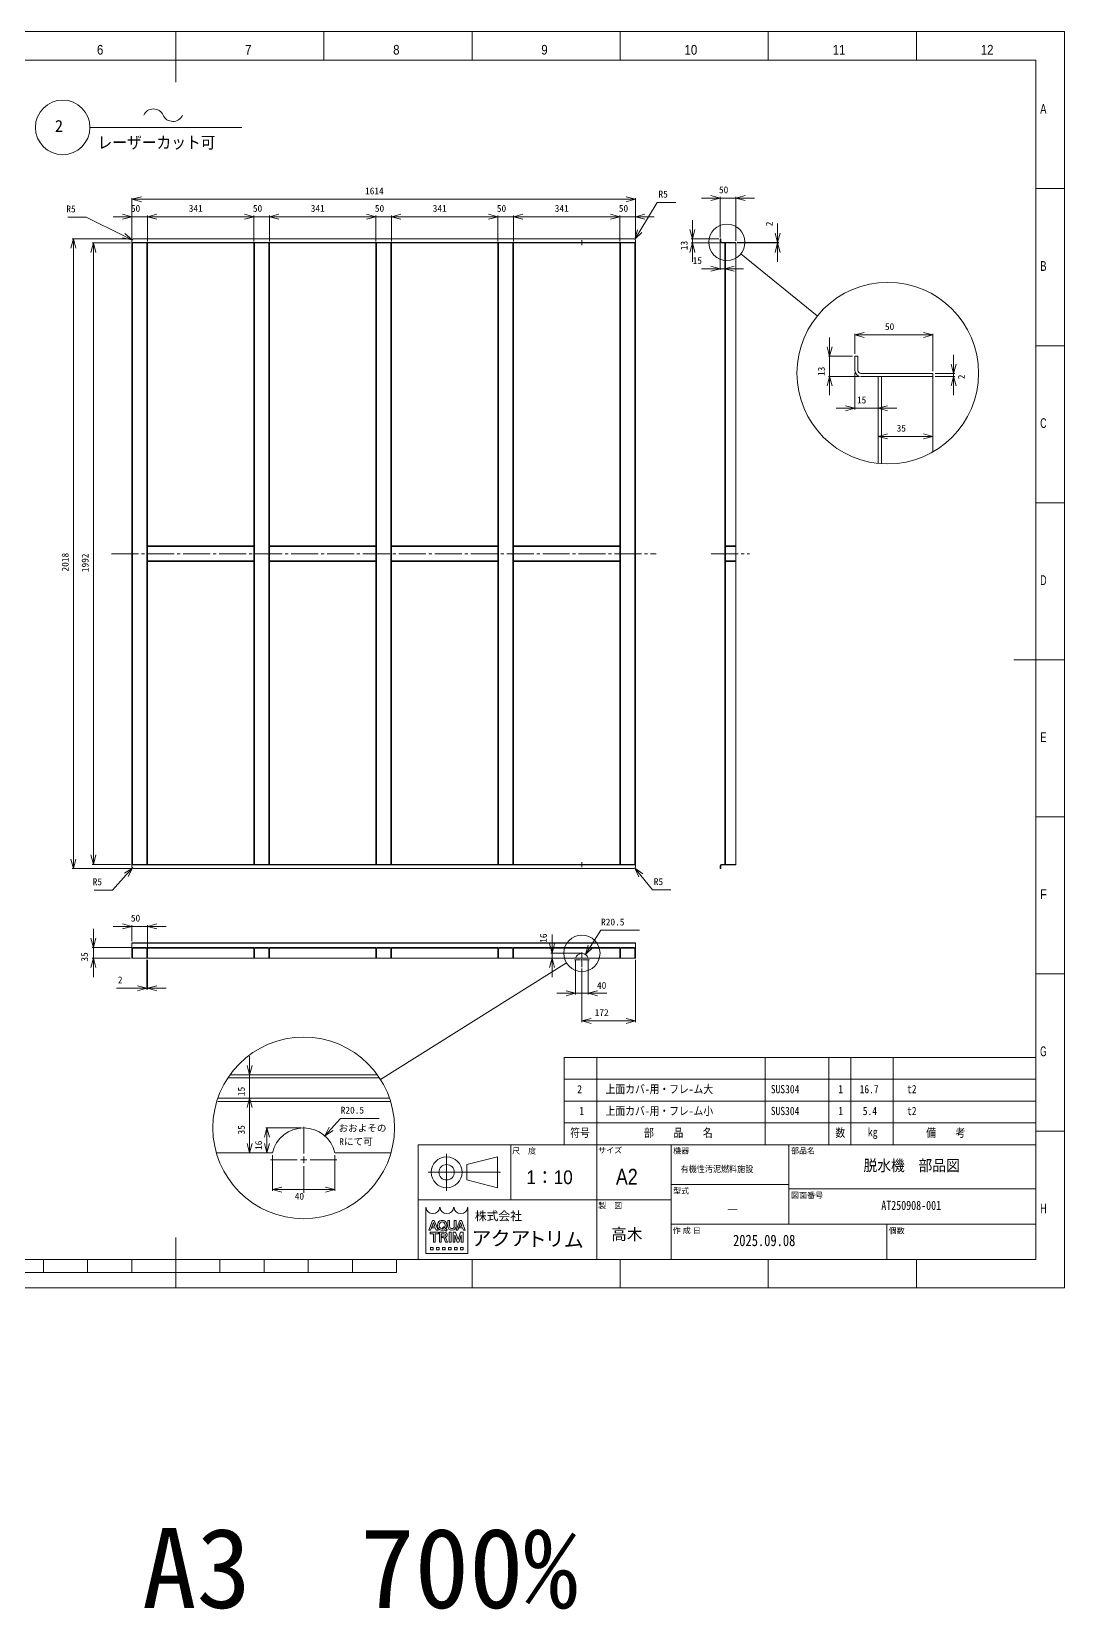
# Model space of a CAD drawing. Units: millimetres at full size, with parts at other scales. Extents: x -32787 to 32787, y -11878 to 14562.
# Drawn here: x -21874 to -18563, y -1964 to 3094 of the extents above; entities that cross this region are included whole.
import ezdxf
from ezdxf.enums import TextEntityAlignment as Align

# ---------------------------------------------------------------- set-up
doc = ezdxf.new("R2010")
doc.units = ezdxf.units.MM
doc.header["$LTSCALE"] = 9.6
doc.linetypes.add('CHAIN2', pattern=[12, 9, -1, 1, -1])
for name, color, linetype, lineweight in [('0-2_0', 2, 'Continuous', 9), ('0-7_01_外形線', 134, 'Continuous', 9), ('0-8_04_中心線', 4, 'CHAIN2', 9), ('0-9_03_かくれ線', 5, 'Continuous', 9), ('0-B_02_細線', 6, 'Continuous', 9), ('0-E_08_DIM', 3, 'Continuous', 9), ('0-F_Defpoints', 134, 'Continuous', 9), ('1-0_99_図枠', 134, 'Continuous', 9), ('1-2_07_寸法線', 3, 'Continuous', 9)]:
    doc.layers.add(name, color=color, linetype=linetype, lineweight=lineweight)
doc.layers.add('1-1_06_文字', color=3, linetype='Continuous')
doc.layers.add('1-3_ASHADE', color=4, linetype='Continuous')
doc.styles.add('ＭＳ ゴシック', font='')
doc.styles.add('ＭＳ Ｐゴシック', font='')
doc.styles.get('ＭＳ ゴシック').set_extended_font_data('MS Gothic')
doc.styles.get('ＭＳ Ｐゴシック').set_extended_font_data('MS PGothic')

# ---------------------------------------------------------------- blocks, each defined once
blk = doc.blocks.new('U4761')
at = {"layer": '0-8_04_中心線'}
for p, q in [((-24, 0), (-4.1, 0)), ((0, 4.1), (0, 24)), ((4.1, 0), (24, 0)), ((0, -24), (0, -4.1))]:
    blk.add_line(p, q, dxfattribs=at)
at = {"layer": '0-8_04_中心線', "linetype": 'Continuous'}
for p, q in [((-2.05, 0), (2.05, 0)), ((0, -2.05), (0, 2.05))]:
    blk.add_line(p, q, dxfattribs=at)
blk = doc.blocks.new('p1ba05')
at = {"layer": '1-2_07_寸法線'}
for centre, start, end in [((-2.9536, 0.2855), 24.22764, 155.57578), ((0, 1.6207), 204.22764, 335.57578)]:
    blk.add_arc(centre, 1.6207, start, end, dxfattribs=at)
blk = doc.blocks.new('U5886')
at = {"layer": '0-8_04_中心線'}
for p, q in [((0, 20.5), (0, 106)), ((-106, 0), (-20.5, 0)), ((20.5, 0), (106, 0)), ((0, -106), (0, -20.5))]:
    blk.add_line(p, q, dxfattribs=at)
at = {"layer": '0-8_04_中心線', "linetype": 'Continuous'}
for p, q in [((-10.25, 0), (10.25, 0)), ((0, -10.25), (0, 10.25))]:
    blk.add_line(p, q, dxfattribs=at)
blk = doc.blocks.new('_Open30')
at = {"layer": '0-E_08_DIM'}
blk.add_line((0, 0), (-1, 0), dxfattribs=at)
blk.add_lwpolyline([(-1, 0.2679), (0, 0), (-1, -0.2679)], dxfattribs=at)
blk = doc.blocks.new('AM_BALLOON1')
at = {"layer": '1-2_07_寸法線'}
blk.add_circle((0, 0), 5, dxfattribs=at)

msp = doc.modelspace()

# ---------------------------------------------------------------- linework, layer by layer
at = {"layer": '0-2_0', "color": 134}
msp.add_line((-21502.049, 1395.473), (-21502.049, 1445.473), dxfattribs=at)
at = {"layer": '0-7_01_外形線'}
for p, q in [((-21547.049, 2429.473), (-19943.049, 2429.473)), ((-21552.049, 2424.473), (-21552.049, 2416.473)), ((-21552.049, 2416.473), (-19938.049, 2416.473)), ((-21552.049, 2416.473), (-21552.049, 424.473)), ((-21552.049, 2416.473), (-21502.049, 2416.473)), ((-21502.049, 2416.473), (-21502.049, 424.473)), ((-21161.049, 2416.473), (-21161.049, 424.473)), ((-21161.049, 2416.473), (-21111.049, 2416.473)), ((-21111.049, 2416.473), (-21111.049, 424.473)), ((-20770.049, 2416.473), (-20770.049, 424.473)), ((-20770.049, 2416.473), (-20720.049, 2416.473)), ((-20720.049, 2416.473), (-20720.049, 424.473)), ((-20379.049, 2416.473), (-20379.049, 424.473)), ((-20379.049, 2416.473), (-20329.049, 2416.473)), ((-20329.049, 2416.473), (-20329.049, 424.473)), ((-19988.049, 2416.473), (-19988.049, 424.473)), ((-19988.049, 2416.473), (-19938.049, 2416.473)), ((-19938.049, 2424.473), (-19938.049, 2416.473)), ((-19938.049, 2416.473), (-19938.049, 424.473)), ((-19662.499, 2418.473), (-19616.499, 2418.473)), ((-19215.08, 1998.211), (-18985.08, 1998.211)), ((-18985.08, 1746.557), (-18985.08, 1988.211)), ((-21502.049, 1445.473), (-21161.049, 1445.473)), ((-21161.049, 1395.473), (-21161.049, 1445.473)), ((-21111.049, 1445.473), (-20770.049, 1445.473)), ((-21111.049, 1395.473), (-21111.049, 1445.473)), ((-20770.049, 1395.473), (-20770.049, 1445.473)), ((-20720.049, 1445.473), (-20379.049, 1445.473)), ((-20720.049, 1395.473), (-20720.049, 1445.473)), ((-20379.049, 1395.473), (-20379.049, 1445.473)), ((-20329.049, 1445.473), (-19988.049, 1445.473)), ((-20329.049, 1395.473), (-20329.049, 1445.473)), ((-19988.049, 1395.473), (-19988.049, 1445.473)), ((-21502.049, 1395.473), (-21161.049, 1395.473)), ((-21111.049, 1395.473), (-20770.049, 1395.473)), ((-20720.049, 1395.473), (-20379.049, 1395.473)), ((-20329.049, 1395.473), (-19988.049, 1395.473)), ((-21552.049, 424.473), (-19938.049, 424.473)), ((-21552.049, 416.473), (-21552.049, 424.473)), ((-21552.049, 424.473), (-21502.049, 424.473)), ((-21547.049, 411.473), (-19943.049, 411.473)), ((-21161.049, 424.473), (-21111.049, 424.473)), ((-20770.049, 424.473), (-20720.049, 424.473)), ((-20379.049, 424.473), (-20329.049, 424.473)), ((-19988.049, 424.473), (-19938.049, 424.473)), ((-19938.049, 416.473), (-19938.049, 424.473)), ((-19662.499, 422.473), (-19616.499, 422.473)), ((-21552.049, 171.29), (-19938.049, 171.29)), ((-21552.049, 123.29), (-20130.049, 123.29)), ((-20090.049, 123.29), (-19938.049, 123.29)), ((-20765.488, -250.373), (-21238.046, -250.373)), ((-21244.929, -260.373), (-20758.605, -260.373)), ((-21281.638, -500.373), (-21101.767, -500.373)), ((-20901.767, -500.373), (-20721.896, -500.373))]:
    msp.add_line(p, q, dxfattribs=at)
for points in [[(-19666.499, 2420.473), (-19666.499, 2429.473), (-19664.499, 2429.473), (-19664.499, 2420.473)], [(-19616.499, 2418.473), (-19616.499, 2416.473), (-19662.499, 2416.473)], [(-19235.08, 2008.211), (-19235.08, 2053.211), (-19225.08, 2053.211), (-19225.08, 2008.211)], [(-18985.08, 1998.211), (-18985.08, 1988.211), (-19215.08, 1988.211)], [(-18985.08, 1988.211), (-19160.08, 1988.211), (-19160.08, 1709.792)], [(-19666.499, 420.473), (-19666.499, 411.473), (-19664.499, 411.473), (-19664.499, 420.473)], [(-19616.499, 422.473), (-19616.499, 424.473), (-19662.499, 424.473)], [(-19938.049, 123.29), (-19938.049, 173.29), (-21552.049, 173.29), (-21552.049, 123.29)]]:
    msp.add_lwpolyline(points, dxfattribs=at)
msp.add_lwpolyline([(-19616.499, 2416.473), (-19651.499, 2416.473), (-19651.499, 424.473), (-19616.499, 424.473)], close=True, dxfattribs=at)
for centre, radius, start, end in [((-21547.049, 2424.473), 5, 90, 179.99999), ((-19943.049, 2424.473), 5, 0, 90), ((-19662.499, 2420.473), 4, 180, 270), ((-19662.499, 2420.473), 2, 180, 270), ((-19215.08, 2008.211), 20, 180, 270), ((-19215.08, 2008.211), 10, 180, 270), ((-21547.049, 416.473), 5, 180.00001, 270), ((-19943.049, 416.473), 5, 270, 0), ((-19662.499, 420.473), 4, 90, 180), ((-19662.499, 420.473), 2, 90, 180), ((-20110.049, 118.79), 20.5, 12.68038, 167.31962), ((-21001.767, -522.873), 102.5, 12.68038, 167.31962)]:
    msp.add_arc(centre, radius, start, end, dxfattribs=at)
at = {"layer": '0-8_04_中心線'}
for p, q in [((-20110.049, 2425.473), (-20110.049, 2409.473)), ((-21618.049, 1420.473), (-19872.049, 1420.473)), ((-19695.249, 1420.473), (-19572.749, 1420.473)), ((-20110.049, 415.473), (-20110.049, 431.473))]:
    msp.add_line(p, q, dxfattribs=at)
at = {"layer": '0-9_03_かくれ線'}
for p, q in [((-21552.049, 2418.473), (-19938.049, 2418.473)), ((-21550.049, 2416.473), (-21550.049, 424.473)), ((-21504.049, 2416.473), (-21504.049, 424.473)), ((-21159.049, 2416.473), (-21159.049, 424.473)), ((-21113.049, 2416.473), (-21113.049, 424.473)), ((-20768.049, 2416.473), (-20768.049, 424.473)), ((-20722.049, 2416.473), (-20722.049, 424.473)), ((-20377.049, 2416.473), (-20377.049, 424.473)), ((-20331.049, 2416.473), (-20331.049, 424.473)), ((-20130.049, 2418.473), (-20130.049, 2416.473)), ((-20090.049, 2418.473), (-20090.049, 2416.473)), ((-19986.049, 2416.473), (-19986.049, 424.473)), ((-19940.049, 2416.473), (-19940.049, 424.473)), ((-19649.499, 424.473), (-19649.499, 2416.473)), ((-19150.08, 1708.911), (-19150.08, 1988.211)), ((-21502.049, 1443.473), (-21161.049, 1443.473)), ((-21111.049, 1443.473), (-20770.049, 1443.473)), ((-20720.049, 1443.473), (-20379.049, 1443.473)), ((-20329.049, 1443.473), (-19988.049, 1443.473)), ((-19651.499, 1399.473), (-19651.499, 1441.473)), ((-19649.499, 1441.473), (-19649.499, 1399.473)), ((-21502.049, 1397.473), (-21161.049, 1397.473)), ((-21111.049, 1397.473), (-20770.049, 1397.473)), ((-20720.049, 1397.473), (-20379.049, 1397.473)), ((-20329.049, 1397.473), (-19988.049, 1397.473)), ((-19616.499, 1395.473), (-19647.499, 1395.473)), ((-21552.049, 422.473), (-19938.049, 422.473)), ((-20130.049, 422.473), (-20130.049, 424.473)), ((-20090.049, 422.473), (-20090.049, 424.473)), ((-21552.049, 123.29), (-21552.049, 154.29)), ((-21548.049, 158.29), (-21506.049, 158.29)), ((-21506.049, 156.29), (-21548.049, 156.29)), ((-21502.049, 156.29), (-21161.049, 156.29)), ((-21161.049, 123.29), (-21161.049, 154.29)), ((-21157.049, 158.29), (-21115.049, 158.29)), ((-21115.049, 156.29), (-21157.049, 156.29)), ((-21111.049, 156.29), (-20770.049, 156.29)), ((-20770.049, 123.29), (-20770.049, 154.29)), ((-20766.049, 158.29), (-20724.049, 158.29)), ((-20724.049, 156.29), (-20766.049, 156.29)), ((-20720.049, 156.29), (-20379.049, 156.29)), ((-20379.049, 123.29), (-20379.049, 154.29)), ((-20375.049, 158.29), (-20333.049, 158.29)), ((-20333.049, 156.29), (-20375.049, 156.29)), ((-20329.049, 156.29), (-19988.049, 156.29)), ((-19988.049, 123.29), (-19988.049, 154.29)), ((-19984.049, 158.29), (-19942.049, 158.29)), ((-19942.049, 156.29), (-19984.049, 156.29)), ((-20726.626, -325.373), (-21276.908, -325.373)), ((-21276.908, -335.373), (-20723.374, -335.373))]:
    msp.add_line(p, q, dxfattribs=at)
for points in [[(-19647.499, 1445.473), (-19616.499, 1445.473), (-19616.499, 1443.473), (-19647.499, 1443.473)], [(-19647.499, 1397.473), (-19616.499, 1397.473), (-19616.499, 1395.473)], [(-21550.049, 154.29), (-21550.049, 123.29), (-21552.049, 123.29)], [(-21502.049, 154.29), (-21502.049, 123.29), (-21504.049, 123.29), (-21504.049, 154.29)], [(-21159.049, 154.29), (-21159.049, 123.29), (-21161.049, 123.29)], [(-21111.049, 154.29), (-21111.049, 123.29), (-21113.049, 123.29), (-21113.049, 154.29)], [(-20768.049, 154.29), (-20768.049, 123.29), (-20770.049, 123.29)], [(-20720.049, 154.29), (-20720.049, 123.29), (-20722.049, 123.29), (-20722.049, 154.29)], [(-20377.049, 154.29), (-20377.049, 123.29), (-20379.049, 123.29)], [(-20329.049, 154.29), (-20329.049, 123.29), (-20331.049, 123.29), (-20331.049, 154.29)], [(-19986.049, 154.29), (-19986.049, 123.29), (-19988.049, 123.29)], [(-19938.049, 154.29), (-19938.049, 123.29), (-19940.049, 123.29), (-19940.049, 154.29)]]:
    msp.add_lwpolyline(points, dxfattribs=at)
for points in [[(-21502.049, 123.29), (-21161.049, 123.29), (-21161.049, 158.29), (-21502.049, 158.29)], [(-21111.049, 123.29), (-20770.049, 123.29), (-20770.049, 158.29), (-21111.049, 158.29)], [(-20720.049, 123.29), (-20379.049, 123.29), (-20379.049, 158.29), (-20720.049, 158.29)], [(-20329.049, 123.29), (-19988.049, 123.29), (-19988.049, 158.29), (-20329.049, 158.29)]]:
    msp.add_lwpolyline(points, close=True, dxfattribs=at)
for centre, radius, start, end in [((-19647.499, 1441.473), 4, 90, 180), ((-19647.499, 1441.473), 2, 90, 180), ((-19647.499, 1399.473), 4, 180, 270), ((-19647.499, 1399.473), 2, 180, 270), ((-21548.049, 154.29), 4, 90, 180), ((-21548.049, 154.29), 2, 90, 180), ((-21506.049, 154.29), 4, 0, 90), ((-21506.049, 154.29), 2, 0, 90), ((-21157.049, 154.29), 4, 90, 180), ((-21157.049, 154.29), 2, 90, 180), ((-21115.049, 154.29), 4, 0, 90), ((-21115.049, 154.29), 2, 0, 90), ((-20766.049, 154.29), 4, 90, 180), ((-20766.049, 154.29), 2, 90, 180), ((-20724.049, 154.29), 4, 0, 90), ((-20724.049, 154.29), 2, 0, 90), ((-20375.049, 154.29), 4, 90, 180), ((-20375.049, 154.29), 2, 90, 180), ((-20333.049, 154.29), 4, 0, 90), ((-20333.049, 154.29), 2, 0, 90), ((-19984.049, 154.29), 4, 90, 180), ((-19984.049, 154.29), 2, 90, 180), ((-19942.049, 154.29), 4, 0, 90), ((-19942.049, 154.29), 2, 0, 90)]:
    msp.add_arc(centre, radius, start, end, dxfattribs=at)
at = {"layer": '0-B_02_細線', "color": 2}
for p, q in [((-19600.219, 2381.958), (-19355.382, 2182.893)), ((-20159.359, 108.343), (-20755.231, -265.623))]:
    msp.add_line(p, q, dxfattribs=at)
at = {"layer": '0-B_02_細線'}
for p, q in [((-20167.252, -194.29), (-18655.192, -194.29)), ((-20167.252, -474.261), (-20167.252, -194.29)), ((-20062.263, -194.29), (-20062.263, -474.261)), ((-19522.536, -194.29), (-19522.536, -474.261)), ((-19318.116, -194.29), (-19318.116, -474.261)), ((-19248.123, -194.29), (-19248.123, -474.261)), ((-19112.634, -194.29), (-19112.634, -474.261)), ((-20167.252, -264.283), (-18655.192, -264.283)), ((-20167.252, -334.276), (-18655.192, -334.276)), ((-20167.252, -404.268), (-18655.192, -404.268))]:
    msp.add_line(p, q, dxfattribs=at)
at = {"layer": '0-B_02_細線', "color": 2}
for centre, radius in [((-19645.389, 2418.684), 58.216), ((-19129.531, 1999.265), 291.08), ((-20110.049, 139.29), 58.216), ((-21001.767, -420.373), 291.08)]:
    msp.add_circle(centre, radius, dxfattribs=at)
at = {"layer": '0-E_08_DIM'}
for p, q in [((-21552.049, 2428.973), (-21552.049, 2560.435)), ((-19968.049, 2556.685), (-21522.049, 2556.685)), ((-19938.049, 2428.973), (-19938.049, 2560.435)), ((-19696.499, 2560.435), (-19726.499, 2560.435)), ((-19666.499, 2433.973), (-19666.499, 2564.185)), ((-19616.499, 2560.435), (-19666.499, 2560.435)), ((-19616.499, 2422.973), (-19616.499, 2564.185)), ((-19586.499, 2560.435), (-19556.499, 2560.435)), ((-21582.049, 2500.792), (-21612.049, 2500.792)), ((-21552.049, 2428.973), (-21552.049, 2504.542)), ((-21502.049, 2500.792), (-21552.049, 2500.792)), ((-21502.049, 2420.973), (-21502.049, 2504.542)), ((-21502.049, 2420.973), (-21502.049, 2504.542)), ((-21191.049, 2500.792), (-21472.049, 2500.792)), ((-21472.049, 2500.792), (-21442.049, 2500.792)), ((-21191.049, 2500.792), (-21221.049, 2500.792)), ((-21161.049, 2420.973), (-21161.049, 2504.542)), ((-21161.049, 2420.973), (-21161.049, 2504.542)), ((-21111.049, 2500.792), (-21161.049, 2500.792)), ((-21111.049, 2420.973), (-21111.049, 2504.542)), ((-21111.049, 2420.973), (-21111.049, 2504.542)), ((-20800.049, 2500.792), (-21081.049, 2500.792)), ((-21081.049, 2500.792), (-21051.049, 2500.792)), ((-20800.049, 2500.792), (-20830.049, 2500.792)), ((-20770.049, 2420.973), (-20770.049, 2504.542)), ((-20770.049, 2420.973), (-20770.049, 2504.542)), ((-20720.049, 2500.792), (-20770.049, 2500.792)), ((-20720.049, 2420.973), (-20720.049, 2504.542)), ((-20720.049, 2420.973), (-20720.049, 2504.542)), ((-20409.049, 2500.792), (-20690.049, 2500.792)), ((-20690.049, 2500.792), (-20660.049, 2500.792)), ((-20409.049, 2500.792), (-20439.049, 2500.792)), ((-20379.049, 2420.973), (-20379.049, 2504.542)), ((-20379.049, 2420.973), (-20379.049, 2504.542)), ((-20329.049, 2500.792), (-20379.049, 2500.792)), ((-20329.049, 2420.973), (-20329.049, 2504.542)), ((-20329.049, 2420.973), (-20329.049, 2504.542)), ((-20018.049, 2500.792), (-20299.049, 2500.792)), ((-20299.049, 2500.792), (-20269.049, 2500.792)), ((-20018.049, 2500.792), (-20048.049, 2500.792)), ((-19988.049, 2433.973), (-19988.049, 2504.542)), ((-19988.049, 2420.973), (-19988.049, 2504.542)), ((-19938.049, 2500.792), (-19988.049, 2500.792)), ((-19938.049, 2428.973), (-19938.049, 2504.542)), ((-19908.049, 2500.792), (-19878.049, 2500.792)), ((-19755.786, 2459.473), (-19755.786, 2489.473)), ((-21551.549, 2429.473), (-21743.504, 2429.473)), ((-19670.999, 2429.473), (-19759.536, 2429.473)), ((-19755.786, 2429.473), (-19755.786, 2416.473)), ((-19482.853, 2448.473), (-19482.853, 2478.473)), ((-21739.754, 2399.473), (-21739.754, 441.473)), ((-21556.549, 2416.473), (-21679.48, 2416.473)), ((-21675.73, 2386.473), (-21675.73, 454.473)), ((-19666.999, 2416.473), (-19759.536, 2416.473)), ((-19755.786, 2386.473), (-19755.786, 2356.473)), ((-19666.499, 2415.973), (-19666.499, 2330.045)), ((-19651.499, 2411.973), (-19651.499, 2330.045)), ((-19611.999, 2418.473), (-19479.103, 2418.473)), ((-19611.999, 2416.473), (-19479.103, 2416.473)), ((-19482.853, 2418.473), (-19482.853, 2416.473)), ((-19482.853, 2386.473), (-19482.853, 2356.473)), ((-19696.499, 2333.795), (-19726.499, 2333.795)), ((-19666.499, 2333.795), (-19651.499, 2333.795)), ((-19621.499, 2333.795), (-19591.499, 2333.795)), ((-19235.08, 2060.711), (-19235.08, 2125.468)), ((-18985.08, 2005.711), (-18985.08, 2125.468)), ((-19315.867, 2083.211), (-19315.867, 2113.211)), ((-19015.08, 2121.718), (-19205.08, 2121.718)), ((-19242.58, 2053.211), (-19319.617, 2053.211)), ((-19315.867, 2053.211), (-19315.867, 1988.209)), ((-18918.638, 2028.211), (-18918.638, 2058.211)), ((-19222.58, 1988.209), (-19319.617, 1988.209)), ((-19235.08, 2000.711), (-19235.08, 1882.814)), ((-19160.08, 1980.711), (-19160.08, 1882.814)), ((-18977.58, 1998.211), (-18914.888, 1998.211)), ((-18977.58, 1988.211), (-18914.888, 1988.211)), ((-18918.638, 1998.211), (-18918.638, 1988.211)), ((-19315.867, 1958.209), (-19315.867, 1928.209)), ((-18918.638, 1958.211), (-18918.638, 1928.211)), ((-19265.08, 1886.564), (-19295.08, 1886.564)), ((-19235.08, 1886.564), (-19160.08, 1886.564)), ((-19130.08, 1886.564), (-19100.08, 1886.564)), ((-19160.08, 1795.839), (-19160.08, 1799.917)), ((-19015.08, 1796.167), (-19130.08, 1796.167)), ((-18985.08, 1803.667), (-18985.08, 1799.917)), ((-21551.549, 411.473), (-21743.504, 411.473)), ((-21556.549, 424.473), (-21679.48, 424.473)), ((-21675.73, 188.29), (-21675.73, 218.29)), ((-21582.049, 225.607), (-21612.049, 225.607)), ((-21552.049, 177.79), (-21552.049, 229.357)), ((-21502.049, 225.607), (-21552.049, 225.607)), ((-21502.049, 158.79), (-21502.049, 229.357)), ((-21472.049, 225.607), (-21442.049, 225.607)), ((-21552.557, 158.29), (-21679.48, 158.29)), ((-21675.73, 158.29), (-21675.73, 123.29)), ((-20205.366, 169.29), (-20205.366, 199.29)), ((-21556.549, 123.29), (-21679.48, 123.29)), ((-21504.049, 118.79), (-21504.049, 23.626)), ((-21502.049, 118.79), (-21502.049, 23.626)), ((-20114.557, 139.29), (-20209.116, 139.29)), ((-20134.549, 123.29), (-20209.116, 123.29)), ((-20205.366, 139.29), (-20205.366, 123.29)), ((-20130.049, 118.79), (-20130.049, 7.399)), ((-20090.049, 118.79), (-20090.049, 7.399)), ((-19938.049, 118.79), (-19938.049, -81.175)), ((-21675.73, 93.29), (-21675.73, 63.29)), ((-20205.366, 93.29), (-20205.366, 63.29)), ((-20110.049, 90.29), (-20110.049, -81.175)), ((-21534.049, 27.376), (-21602.049, 27.376)), ((-21502.049, 27.376), (-21504.049, 27.376)), ((-21472.049, 27.376), (-21442.049, 27.376)), ((-20160.049, 11.149), (-20190.049, 11.149)), ((-20090.049, 11.149), (-20130.049, 11.149)), ((-20060.049, 11.149), (-20030.049, 11.149)), ((-19968.049, -77.425), (-20080.049, -77.425)), ((-21174.952, -220.373), (-21174.952, -190.373)), ((-21174.952, -250.373), (-21174.952, -325.373)), ((-21173.288, -250.373), (-21171.202, -250.373)), ((-21173.288, -325.373), (-21171.202, -325.373)), ((-21173.288, -325.373), (-21171.202, -325.373)), ((-21174.952, -355.373), (-21174.952, -470.373)), ((-21174.952, -355.373), (-21174.952, -385.373)), ((-21009.308, -420.373), (-21123.268, -420.373)), ((-21119.518, -450.373), (-21119.518, -470.373)), ((-21164.701, -500.373), (-21178.702, -500.373)), ((-21109.267, -500.373), (-21123.268, -500.373)), ((-21101.767, -507.873), (-21101.767, -621.873)), ((-20901.767, -507.873), (-20901.767, -621.873)), ((-20931.767, -618.123), (-21071.767, -618.123))]:
    msp.add_line(p, q, dxfattribs=at)
for points in [[(-19809.384, 2546.442), (-19868.384, 2546.442), (-19924.775, 2454.324)], [(-21757.561, 2499.088), (-21698.561, 2499.088), (-21578.448, 2439.936)], [(-21673.025, 341.857), (-21614.025, 341.857), (-21570.428, 390.427)], [(-19824.615, 342.361), (-19883.615, 342.361), (-19921.152, 389.168)], [(-19925.199, 212.979), (-20049.199, 212.979), (-20082.645, 161.208)], [(-20759.753, -390.069), (-20883.753, -390.069), (-20913.753, -423.829)]]:
    msp.add_lwpolyline(points, dxfattribs=at)
at = {"layer": '0-F_Defpoints'}
msp.add_lwpolyline([(-24259.723, -933.493), (-18563.263, -933.493), (-18563.263, 3094.307), (-24259.723, 3094.307)], close=True, dxfattribs=at)
at = {"layer": '1-0_99_図枠'}
for p, q in [((-21411.493, 3094.307), (-21411.493, 2931.664)), ((-20936.788, 3002.378), (-20936.788, 3094.307)), ((-20462.083, 3002.378), (-20462.083, 3094.307)), ((-19987.378, 3002.378), (-19987.378, 3094.307)), ((-19987.378, 3002.378), (-19987.378, 3094.307)), ((-19512.673, 3002.378), (-19512.673, 3094.307)), ((-19037.968, 3002.378), (-19037.968, 3094.307)), ((-18563.263, 2590.781), (-18655.192, 2590.781)), ((-18563.263, 2087.254), (-18655.192, 2087.254)), ((-18563.263, 1583.728), (-18655.192, 1583.728)), ((-18563.263, 1080.201), (-18725.906, 1080.201)), ((-18563.263, 576.675), (-18655.192, 576.675)), ((-18563.263, 73.149), (-18655.192, 73.149)), ((-18563.263, -430.378), (-18655.192, -430.378)), ((-20543.617, -622.054), (-20543.617, -503.254)), ((-20338.192, -651.047), (-20338.192, -474.261)), ((-20062.406, -841.976), (-20062.406, -474.261)), ((-19824.12, -841.976), (-19824.12, -474.261)), ((-19446.501, -474.261), (-19446.501, -728.833)), ((-20603.017, -562.654), (-20370.367, -562.654)), ((-19824.12, -601.547), (-19446.501, -601.547)), ((-19824.12, -651.047), (-20635.192, -651.047)), ((-19446.501, -615.69), (-18655.192, -615.69)), ((-20600.493, -748.791), (-20600.493, -748.637)), ((-20600.493, -748.791), (-20594.745, -748.791)), ((-20596.339, -755.195), (-20570.083, -755.195)), ((-20596.339, -755.195), (-20596.339, -759.678)), ((-20594.745, -748.791), (-20585.764, -723.57)), ((-20591.611, -740.349), (-20589.878, -735.482)), ((-20591.611, -740.349), (-20579.789, -740.349)), ((-20589.878, -735.482), (-20581.522, -735.482)), ((-20588.419, -716.771), (-20583.109, -716.771)), ((-20581.522, -735.482), (-20585.764, -723.57)), ((-20571.035, -748.637), (-20583.109, -716.771)), ((-20572.401, -730.86), (-20572.401, -734.702)), ((-20571.035, -748.791), (-20571.035, -748.637)), ((-20570.083, -755.195), (-20570.083, -759.678)), ((-20567.063, -731.237), (-20567.063, -734.31)), ((-20566.432, -755.195), (-20566.432, -787.215)), ((-20566.432, -755.195), (-20551.703, -755.195)), ((-20556.43, -740.302), (-20553.594, -737.29)), ((-20556.43, -740.302), (-20553.815, -742.847)), ((-20553.594, -737.29), (-20541.733, -747.063)), ((-20550.175, -739.955), (-20546.048, -743.356)), ((-20549.892, -746.665), (-20545.439, -750.998)), ((-20548.28, -731.237), (-20548.28, -734.31)), ((-20545.439, -750.998), (-20541.733, -747.063)), ((-20542.942, -730.86), (-20542.942, -734.702)), ((-20539.982, -735.861), (-20539.982, -716.771)), ((-20534.218, -716.771), (-20539.982, -716.771)), ((-20535.869, -755.195), (-20528.825, -755.195)), ((-20535.869, -755.195), (-20535.869, -759.678)), ((-20534.218, -734.702), (-20534.218, -716.771)), ((-20528.825, -755.195), (-20528.825, -759.678)), ((-20525.573, -748.791), (-20527.494, -748.791)), ((-20523.055, -755.195), (-20514.692, -755.195)), ((-20507.045, -778.45), (-20514.692, -755.195)), ((-20513.41, -748.791), (-20513.41, -748.637)), ((-20513.41, -748.791), (-20507.662, -748.791)), ((-20513.085, -735.861), (-20513.085, -716.771)), ((-20507.662, -748.791), (-20498.681, -723.57)), ((-20507.045, -778.45), (-20499.398, -755.195)), ((-20504.528, -740.349), (-20502.794, -735.482)), ((-20504.528, -740.349), (-20492.706, -740.349)), ((-20502.794, -735.482), (-20494.439, -735.482)), ((-20501.336, -716.771), (-20496.026, -716.771)), ((-20491.03, -755.195), (-20499.398, -755.195)), ((-20494.439, -735.482), (-20498.681, -723.57)), ((-20483.952, -748.637), (-20496.026, -716.771)), ((-20483.952, -748.791), (-20483.952, -748.637)), ((-19824.12, -728.833), (-18655.192, -728.833)), ((-19132.763, -728.833), (-19132.763, -841.976)), ((-21411.493, -933.493), (-21411.493, -771.261)), ((-20596.339, -759.678), (-20586.733, -759.678)), ((-20594.735, -803.984), (-20594.735, -811.669)), ((-20586.092, -787.215), (-20586.092, -760.318)), ((-20586.092, -787.215), (-20580.329, -787.215)), ((-20580.329, -787.215), (-20580.329, -760.318)), ((-20579.688, -759.678), (-20570.083, -759.678)), ((-20575.523, -803.984), (-20575.523, -811.669)), ((-20560.669, -759.678), (-20550.935, -759.678)), ((-20560.477, -772.041), (-20560.477, -767.558)), ((-20560.477, -767.558), (-20550.935, -767.558)), ((-20560.477, -772.041), (-20554.188, -772.041)), ((-20556.311, -803.984), (-20556.311, -811.669)), ((-20551.812, -773.646), (-20546.937, -787.215)), ((-20546.937, -787.215), (-20540.725, -787.215)), ((-20546.243, -773.446), (-20540.725, -786.959)), ((-20540.725, -786.959), (-20540.725, -787.215)), ((-20537.099, -803.984), (-20537.099, -811.669)), ((-20535.869, -787.215), (-20535.869, -782.732)), ((-20535.229, -782.092), (-20535.229, -760.318)), ((-20529.465, -782.092), (-20529.465, -760.318)), ((-20517.887, -803.984), (-20517.887, -811.669)), ((-20509.927, -787.215), (-20517.297, -764.801)), ((-20509.927, -787.215), (-20504.163, -787.215)), ((-20504.163, -787.215), (-20496.793, -764.801)), ((-20490.991, -803.984), (-20490.991, -811.669)), ((-21835.779, -884.404), (-21835.779, -841.976)), ((-21694.35, -884.404), (-21694.35, -841.976)), ((-21552.922, -884.404), (-21552.922, -841.976)), ((-21270.065, -884.404), (-21270.065, -841.976)), ((-21128.636, -884.404), (-21128.636, -841.976)), ((-20987.208, -884.404), (-20987.208, -841.976)), ((-20845.779, -884.404), (-20845.779, -841.976)), ((-20704.35, -884.404), (-20704.35, -841.976)), ((-20462.083, -933.493), (-20462.083, -841.976)), ((-19987.378, -933.904), (-19987.378, -841.976)), ((-19987.378, -933.493), (-19987.378, -841.976)), ((-19512.673, -933.493), (-19512.673, -841.976)), ((-19037.968, -933.493), (-19037.968, -841.976)), ((-22118.636, -884.404), (-20704.35, -884.404))]:
    msp.add_line(p, q, dxfattribs=at)
for points in [[(-23984.22, -841.976), (-18655.192, -841.976), (-18655.192, 3002.378), (-23984.22, 3002.378)], [(-20635.192, -841.976), (-18655.192, -841.976), (-18655.192, -474.261), (-20635.192, -474.261)], [(-20479.267, -537.904), (-20380.267, -513.154), (-20380.267, -612.154), (-20479.267, -587.404)]]:
    msp.add_lwpolyline(points, close=True, dxfattribs=at)
for points in [[(-20475.621, -675.264), (-20475.621, -823.196), (-20610.105, -823.196), (-20610.105, -675.264)], [(-20600.493, -748.791), (-20600.493, -748.637), (-20588.419, -716.771)], [(-20571.035, -748.791), (-20576.783, -748.791), (-20579.789, -740.349)], [(-20523.055, -755.195), (-20523.055, -787.215), (-20517.291, -787.215), (-20517.297, -764.801)], [(-20518.849, -734.702), (-20518.849, -716.771), (-20513.085, -716.771)], [(-20513.41, -748.791), (-20513.41, -748.637), (-20501.336, -716.771)], [(-20496.793, -764.801), (-20496.793, -787.215), (-20491.03, -787.215), (-20491.03, -755.195)], [(-20483.952, -748.791), (-20489.7, -748.791), (-20492.706, -740.349)], [(-20594.735, -803.984), (-20587.05, -803.984), (-20587.05, -811.669), (-20594.735, -811.669)], [(-20575.523, -803.984), (-20567.838, -803.984), (-20567.838, -811.669), (-20575.523, -811.669)], [(-20566.432, -787.215), (-20560.669, -787.215), (-20560.669, -759.678)], [(-20556.311, -803.984), (-20548.626, -803.984), (-20548.626, -811.669), (-20556.311, -811.669)], [(-20537.099, -803.984), (-20529.414, -803.984), (-20529.414, -811.669), (-20537.099, -811.669)], [(-20535.869, -787.215), (-20528.825, -787.215), (-20528.825, -782.732)], [(-20517.887, -803.984), (-20510.203, -803.984), (-20510.203, -811.669), (-20517.887, -811.669)], [(-20490.991, -803.984), (-20498.675, -803.984), (-20498.675, -811.669), (-20490.991, -811.669)]]:
    msp.add_lwpolyline(points, dxfattribs=at)
for radius in [49.5, 24.75]:
    msp.add_circle((-20543.617, -562.654), radius, dxfattribs=at)
for centre, radius, start, end in [((-20610.105, -675.905), 0.64, 0, 90), ((-20565.277, -675.905), 0.64, 0, 180), ((-20565.277, -675.905), 0.64, 0, 90), ((-20520.449, -675.905), 0.64, 0, 180), ((-20475.621, -675.905), 0.64, 90, 180), ((-20526.444, -735.281), 13.55, 182.45003, 265.55526), ((-20522.786, -734.851), 11.433, 179.25279, 218.96457), ((-20526.534, -732.704), 10.66, 241.15773, 298.84227), ((-20526.623, -735.281), 13.55, 274.44474, 357.54997), ((-20530.281, -734.851), 11.433, 321.03543, 0.74721), ((-20586.733, -760.318), 0.64, 0, 90), ((-20579.688, -760.318), 0.64, 90, 180), ((-20554.188, -774.603), 2.562, 21.9283, 90), ((-20551.072, -763.618), 3.943, 271.99706, 88.00294), ((-20550.118, -775.033), 4.187, 22.27295, 58.55311), ((-20535.869, -760.318), 0.64, 0, 90), ((-20535.869, -782.092), 0.64, 270, 0), ((-20528.825, -760.318), 0.64, 90, 180), ((-20528.825, -782.092), 0.64, 180, 270)]:
    msp.add_arc(centre, radius, start, end, dxfattribs=at)
for centre, major_axis, ratio, start_param, end_param in [((-20587.691, -675.905), (-21.774, 0), 0.882353, 6.28318531, 9.42477796), ((-20542.863, -675.905), (-21.774, 0), 0.882353, 6.28318531, 9.42477796), ((-20498.035, -675.905), (-21.774, 0), 0.882353, 6.28318531, 9.42477796), ((-20557.672, -730.86), (-14.729, 0), 0.956522, 3.14159265, 6.28318531), ((-20557.672, -734.702), (-14.729, 0), 0.956522, 0, 2.12727056), ((-20557.672, -731.237), (9.392, 0), 0.994718, 6.28318531, 9.42477796), ((-20557.672, -734.325), (9.392, 0), 0.995036, 3.14159265, 5.13549259), ((-20551.703, -763.618), (-10.337, 0), 0.81482, 1.94406945, 4.71238898), ((-20557.672, -734.325), (9.392, 0), 0.995036, 5.63666712, 6.28318531), ((-20557.672, -734.702), (-14.729, 0), 0.956522, 2.48020459, 3.14159265)]:
    msp.add_ellipse(centre, major_axis=major_axis, ratio=ratio, start_param=start_param, end_param=end_param, dxfattribs=at)
at = {"layer": '1-2_07_寸法線'}
msp.add_line((-21686.646, 2787.002), (-21200.244, 2787.002), dxfattribs=at)

# ---------------------------------------------------------------- block references
at = {"layer": '0-8_04_中心線'}
for name, p in [('U4761', (-20110.049, 118.79)), ('U5886', (-21001.767, -522.873))]:
    msp.add_blockref(name, p, dxfattribs=at)
at = {"layer": '0-E_08_DIM', "xscale": 30, "yscale": 30}
for p, rotation in [((-21552.049, 2556.685), 180), ((-19616.499, 2560.435), 180), ((-21502.049, 2500.792), 180), ((-21502.049, 2500.792), 180), ((-21111.049, 2500.792), 180), ((-21111.049, 2500.792), 180), ((-20720.049, 2500.792), 180), ((-20720.049, 2500.792), 180), ((-20329.049, 2500.792), 180), ((-20329.049, 2500.792), 180), ((-19938.049, 2500.792), 180), ((-21739.754, 2429.473), 90), ((-21551.535, 2426.682), 333.78105), ((-19940.439, 2428.737), 238.52651), ((-19755.786, 2429.473), 270), ((-19482.853, 2418.473), 270), ((-21675.73, 2416.473), 90), ((-19755.786, 2416.473), 90), ((-19482.853, 2416.473), 90), ((-19651.499, 2333.795), 180), ((-19235.08, 2121.718), 180), ((-19315.867, 2053.211), 270), ((-18918.638, 1998.211), 270), ((-19315.867, 1988.209), 90), ((-18918.638, 1988.211), 90), ((-19160.08, 1886.564), 180), ((-19160.08, 1796.167), 180), ((-21739.754, 411.473), 270), ((-21675.73, 424.473), 270), ((-21550.389, 412.752), 48.08854), ((-19939.921, 412.572), 128.72779), ((-21502.049, 225.607), 180), ((-21675.73, 158.29), 270), ((-20205.366, 139.29), 270), ((-20098.925, 136.009), 237.13612), ((-21675.73, 123.29), 90), ((-20205.366, 123.29), 90), ((-21502.049, 27.376), 180), ((-20090.049, 11.149), 180), ((-20110.049, -77.425), 180), ((-21174.952, -250.373), 270), ((-21174.952, -325.373), 90), ((-21174.952, -325.373), 90), ((-21119.518, -420.373), 90), ((-20933.68, -446.254), 228.37446), ((-21174.952, -500.373), 270), ((-21119.518, -500.373), 270), ((-21101.767, -618.123), 180)]:
    msp.add_blockref('_Open30', p, dxfattribs=dict(at, rotation=rotation))
for p in [(-19938.049, 2556.685), (-19666.499, 2560.435), (-21552.049, 2500.792), (-21161.049, 2500.792), (-21161.049, 2500.792), (-20770.049, 2500.792), (-20770.049, 2500.792), (-20379.049, 2500.792), (-20379.049, 2500.792), (-19988.049, 2500.792), (-19988.049, 2500.792), (-19666.499, 2333.795), (-18985.08, 2121.718), (-19235.08, 1886.564), (-18985.08, 1796.167), (-21552.049, 225.607), (-21504.049, 27.376), (-20130.049, 11.149), (-19938.049, -77.425), (-20901.767, -618.123)]:
    msp.add_blockref('_Open30', p, dxfattribs=at)
at = {"layer": '1-2_07_寸法線'}
for name, p, xscale, yscale in [('AM_BALLOON1', (-21774.243, 2787.072), 17.49894, 17.49894), ('p1ba05', (-21421.416, 2806.147), 20.99873, 20.99873)]:
    msp.add_blockref(name, p, dxfattribs=dict(at, xscale=xscale, yscale=yscale))

# ---------------------------------------------------------------- texts
at = {"layer": '0-2_0', "color": 134}
for s, height, style, p in [('2', 38.49, 'ＭＳ ゴシック', (-21799.242, 2760.824)), ('高木', 36.66, 'ＭＳ Ｐゴシック', (-20015.99, -790.61))]:
    msp.add_text(s, height=height, dxfattribs=dict(at, style=style)).set_placement(p, align=Align.BOTTOM_LEFT)
for s, height, style, width, p in [('2', 25.66, 'ＭＳ ゴシック', 0.9, (-20125.256, -316.777)), ('上面カバ-用・フレ-ム大', 26.39, 'ＭＳ ゴシック', 0.85, (-20033.886, -317.279)), ('SUS304', 26.39, 'ＭＳ ゴシック', 0.85, (-19504.476, -317.279)), ('1', 26.39, 'ＭＳ ゴシック', 0.85, (-19288.22, -317.279)), ('16.7', 26.39, 'ＭＳ ゴシック', 0.85, (-19219.872, -317.279)), ('t2', 26.39, 'ＭＳ ゴシック', 0.85, (-19067.741, -317.279)), ('1', 26.39, 'ＭＳ ゴシック', 0.9, (-20118.614, -387.272)), ('上面カバ-用・フレ-ム小', 26.39, 'ＭＳ ゴシック', 0.85, (-20033.886, -387.272)), ('SUS304', 26.39, 'ＭＳ ゴシック', 0.85, (-19504.476, -387.272)), ('1', 26.39, 'ＭＳ ゴシック', 0.85, (-19288.22, -387.272)), ('5.4', 26.39, 'ＭＳ ゴシック', 0.85, (-19209.672, -387.272)), ('t2', 26.39, 'ＭＳ ゴシック', 0.85, (-19067.741, -387.272)), ('符号', 26.39, 'ＭＳ ゴシック', 0.85, (-20147.397, -457.265)), ('部\u3000\u3000品\u3000\u3000名', 26.39, 'ＭＳ ゴシック', 0.85, (-19910.727, -457.265)), ('数', 26.39, 'ＭＳ ゴシック', 0.85, (-19297.4, -457.265)), ('㎏', 26.39, 'ＭＳ ゴシック', 0.85, (-19193.352, -454.865)), ('備\u3000\u3000考', 26.39, 'ＭＳ ゴシック', 0.85, (-19006.581, -457.265)), ('1：10', 43.99, 'ＭＳ Ｐゴシック', 0.95, (-20287.572, -613.698)), ('有機性汚泥燃料施設', 20.53, 'ＭＳ Ｐゴシック', 0.9, (-19793.445, -568.664)), ('脱水機\u3000部品図', 35.92, 'ＭＳ Ｐゴシック', 0.9, (-19207.353, -569.615)), ('AT250908-001', 29.33, 'ＭＳ ゴシック', 0.8, (-19150.278, -692.261)), ('―', 29.33, 'ＭＳ ゴシック', 0.9, (-19645.381, -705.273)), ('2025.09.08', 36.66, 'ＭＳ ゴシック', 0.8, (-19625.406, -810.404))]:
    msp.add_text(s, height=height, dxfattribs=dict(at, style=style, width=width)).set_placement(p, align=Align.BOTTOM_LEFT)
at = {"layer": '0-E_08_DIM', "style": 'ＭＳ ゴシック'}
for s, p in [('1614', (-20805.049, 2565.685)), ('R5', (-19864.384, 2555.442)), ('50', (-19670.641, 2569.435)), ('R5', (-21762.561, 2508.088)), ('50', (-21555.62, 2509.792)), ('341', (-21370.12, 2509.792)), ('50', (-21164.62, 2509.792)), ('341', (-20979.12, 2509.792)), ('50', (-20773.62, 2509.792)), ('341', (-20588.12, 2509.792)), ('50', (-20382.62, 2509.792)), ('341', (-20197.12, 2509.792)), ('50', (-19991.62, 2509.792)), ('15', (-19755.096, 2342.795)), ('50', (-19138.652, 2130.718)), ('15', (-19228.295, 1895.564)), ('35', (-19101.152, 1805.167)), ('R5', (-21678.025, 350.857)), ('R5', (-19879.615, 351.361)), ('50', (-21555.62, 234.607)), ('R20.5', (-20048.414, 221.979)), ('2', (-21597.335, 36.376)), ('40', (-20061.556, 18.808)), ('172', (-20069.049, -68.425)), ('R20.5', (-20882.967, -381.069)), ('おおよその', (-20890.209, -438.744)), ('Rにて可', (-20887.803, -482.038)), ('40', (-21030.338, -657.123))]:
    msp.add_text(s, height=21.99, dxfattribs=at).set_placement(p, align=Align.BOTTOM_LEFT)
for s, p in [('2', (-19491.853, 2470.122)), ('13', (-19764.786, 2393.499)), ('13', (-19324.867, 1989.918)), ('2', (-18875.995, 1979.778)), ('2018', (-21748.754, 1363.33)), ('1992', (-21684.73, 1361.187)), ('16', (-20215.878, 173.095)), ('35', (-21686.676, 112.858)), ('15', (-21183.952, -318.587)), ('35', (-21183.952, -441.444)), ('16', (-21128.518, -491.087))]:
    msp.add_text(s, height=21.99, rotation=90, dxfattribs=at).set_placement(p, align=Align.BOTTOM_LEFT)
at = {"layer": '1-0_99_図枠', "style": 'ＭＳ Ｐゴシック'}
for s, height, width, p in [('6', 31.11, 0.9, (-21664.274, 3011.057)), ('7', 31.11, 0.9, (-21189.569, 3011.057)), ('8', 31.11, 0.9, (-20714.864, 3011.057)), ('9', 31.11, 0.9, (-20240.159, 3011.057)), ('10', 31.11, 0.9, (-19780.883, 3011.057)), ('11', 31.11, 0.9, (-19306.178, 3011.057)), ('12', 31.11, 0.9, (-18831.473, 3011.057)), ('A', 31.11, 0.75, (-18641.049, 2821.329)), ('B', 31.11, 0.75, (-18641.049, 2317.803)), ('C', 31.11, 0.7, (-18641.049, 1814.277)), ('D', 31.11, 0.7, (-18641.049, 1310.75)), ('E', 31.11, 0.75, (-18641.049, 807.224)), ('F', 31.11, 0.85, (-18641.049, 303.698)), ('G', 31.11, 0.65, (-18641.049, -199.829)), ('A2', 51.32, 0.85, (-20000.934, -618.272)), ('H', 31.11, 0.7, (-18641.049, -703.355))]:
    msp.add_text(s, height=height, dxfattribs=dict(at, width=width)).set_placement(p, align=Align.BOTTOM_LEFT)
at = {"layer": '1-0_99_図枠'}
for s, height, style, p in [('尺\u3000度', 18.33, 'ＭＳ Ｐゴシック', (-20333.707, -508.903)), ('サイズ', 18.33, 'ＭＳ Ｐゴシック', (-20057.921, -507.039)), ('機器', 18.33, 'ＭＳ Ｐゴシック', (-19817.325, -508.49)), ('部品名', 18.33, 'ＭＳ Ｐゴシック', (-19439.706, -508.49)), ('製\u3000図', 18.33, 'ＭＳ Ｐゴシック', (-20057.921, -683.825)), ('型式', 18.33, 'ＭＳ Ｐゴシック', (-19817.325, -637.026)), ('図面番号', 18.33, 'ＭＳ Ｐゴシック', (-19439.706, -651.169)), ('株式会社', 27.72, 'ＭＳ ゴシック', (-20453.276, -725.129)), ('ア', 46.81, 'ＭＳ ゴシック', (-20463.961, -811.771)), ('ク', 46.81, 'ＭＳ ゴシック', (-20402.425, -811.771)), ('ア', 46.81, 'ＭＳ ゴシック', (-20339.159, -811.771)), ('ト', 46.81, 'ＭＳ ゴシック', (-20286.47, -814.458)), ('リ', 46.81, 'ＭＳ ゴシック', (-20229.358, -813.114)), ('ム', 46.81, 'ＭＳ ゴシック', (-20167.826, -817.145)), ('作 成 日', 18.33, 'ＭＳ Ｐゴシック', (-19819.05, -764.012)), ('個数', 18.33, 'ＭＳ Ｐゴシック', (-19126.826, -764.704))]:
    msp.add_text(s, height=height, dxfattribs=dict(at, style=style)).set_placement(p, align=Align.BOTTOM_LEFT)
at = {"layer": '1-1_06_文字', "style": 'ＭＳ ゴシック', "width": 0.9}
msp.add_text('レーザーカット可', height=38.49, dxfattribs=at).set_placement((-21662.467, 2707.93), align=Align.BOTTOM_LEFT)
at = {"layer": '1-3_ASHADE', "color": 7, "style": 'ＭＳ ゴシック'}
msp.add_text('A3\u3000700%', height=256.6, dxfattribs=at).set_placement((-21519.812, -2036.605), align=Align.BOTTOM_LEFT)

doc.saveas('drawing.dxf')
